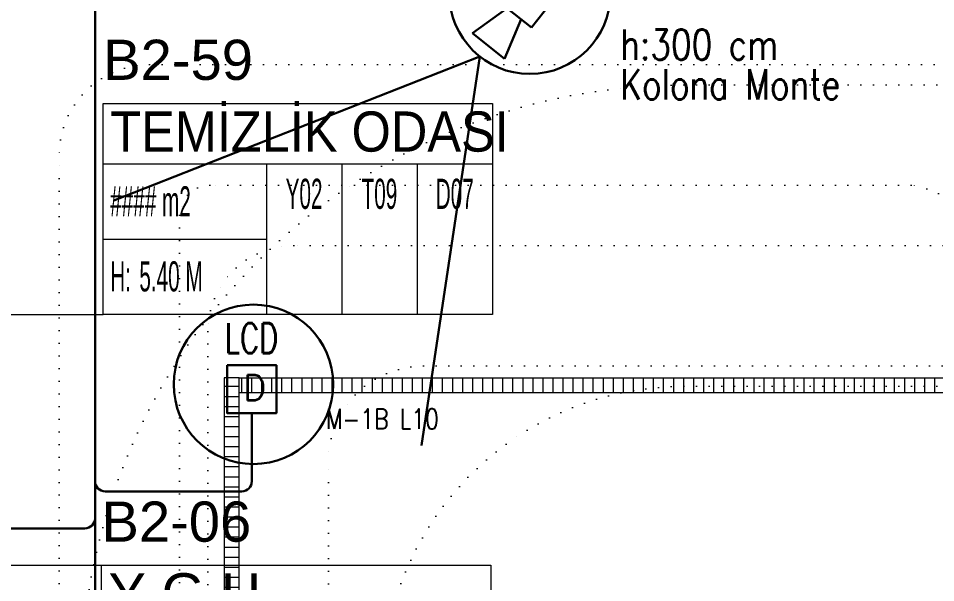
# Model space of a CAD drawing. Header units: metres. Extents: x -13621 to 152406, y -16073 to 22221.
# Drawn here: x 1038 to 1951, y 6485 to 7046 of the extents above; entities that cross this region are included whole.
import ezdxf
from ezdxf.enums import TextEntityAlignment as Align

# ---------------------------------------------------------------- set-up
doc = ezdxf.new("R2010")
doc.units = ezdxf.units.M
doc.header["$LTSCALE"] = 100
doc.header["$MEASUREMENT"] = 0
doc.linetypes.add('DOT2', pattern=[0.125, 0, -0.125])
doc.layers.get('0').update_dxf_attribs({"color": 9, "lineweight": 9})
for name, color, linetype, lineweight in [('06D', 9, 'Continuous', 9), ('21_mahal200', 9, 'Continuous', 9), ('Data  Tavan', 170, 'Continuous', 30), ('E-DAHİLİ DOME KAMERA', 7, 'Continuous', 30), ('E-DAHİLİ KAMERA', 7, 'Continuous', 30), ('E-DATA LCD EKRAN', 7, 'Continuous', 30), ('E-DATA PRİZİ (RJ45)', 7, 'Continuous', 30), ('E-YAZI', 7, 'Continuous', 30)]:
    doc.layers.add(name, color=color, linetype=linetype, lineweight=lineweight)
doc.styles.add('Arial', font='arial.ttf', dxfattribs={"height": 2.5})
doc.styles.add('E-YAZI', font='txttw.shx')
doc.styles.add('MuuM_TEXT-STANDART', font='ARIALN.TTF')
doc.dimstyles.new('MuuM_DIM200', dxfattribs={"dimscale": 20, "dimtxt": 2, "dimasz": 1, "dimexe": 1, "dimexo": 1, "dimgap": 1, "dimtad": 1, "dimdec": 1, "dimrnd": 0.5, "dimdsep": 46, "dimtxsty": 'MuuM_TEXT-STANDART', "dimblk": 'ARCHTICK', "dimcen": 0, "dimdle": 0.15, "dimclrd": 256, "dimclre": 256, "dimclrt": 256, "dimadec": 0, "dimazin": 0, "dimtfac": 5, "dimtdec": 1, "dimtix": 1, "dimtmove": 2, "dimatfit": 3, "dimldrblk": 'DOT', "dimfxl": 3, "dimfxlon": 1, "dimtolj": 1, "dimlwd": -1, "dimlwe": -1, "dimarcsym": 0})

# ---------------------------------------------------------------- blocks, each defined once
blk = doc.blocks.new('E-DATA LCD EKRAN')
at = {"layer": 'E-DATA PRİZİ (RJ45)', "color": 1}
blk.add_line((0, 0), (0, 41.99), dxfattribs=at)
blk.add_lwpolyline([(-24.58, 89.56), (24.58, 89.56), (24.58, 41.99), (-24.58, 41.99)], close=True, dxfattribs=at)
blk.add_circle((1.61, 70.65), 79.36, dxfattribs=at)
at = {"layer": 'E-DATA PRİZİ (RJ45)', "color": 1, "style": 'E-YAZI'}
blk.add_text('D', height=25.6, dxfattribs=at).set_placement((-8.79, 54.59))
at = {"layer": 'E-YAZI', "color": 1, "style": 'E-YAZI', "width": 0.7}
blk.add_text('LCD', height=30, dxfattribs=at).set_placement((-26.97, 101.57))
blk = doc.blocks.new('100_DAHİLİ DOME KAMERA')
at = {"layer": 'E-DAHİLİ DOME KAMERA', "color": 4}
for p, q in [((-1.936, 0.715), (-1.936, -0.689)), ((0.82, 0.715), (-1.936, 0.715)), ((0.82, -0.689), (0.82, 0.715)), ((0.82, 0.294), (2.131, 0.668)), ((2.131, 0.668), (2.131, -0.643)), ((0.82, -0.268), (2.131, -0.643)), ((-1.936, -0.689), (0.82, -0.689))]:
    blk.add_line(p, q, dxfattribs=at)
at = {"layer": 'E-DAHİLİ DOME KAMERA', "color": 4, "linetype": 'Continuous'}
blk.add_circle((0, 0), 2.566, dxfattribs=at)
at = {"layer": 'E-DAHİLİ KAMERA', "color": 4}
for q in [(13.416, 6.264), (13.416, -6.264)]:
    blk.add_line((2.566, 0), q, dxfattribs=at)
blk = doc.blocks.new('p-ızgara')
at = {"layer": '06D'}
h = blk.add_hatch(dxfattribs=at)
h.set_pattern_fill('_USER', color=252, scale=10, angle=180, style=0, pattern_type=0)
h.set_pattern_definition([(180, (-36.287, -8630), (-1e-15, -10), [])])
h.paths.add_polyline_path([(1242.5, -1941.62), (1242.5, -3444.03), (1257.5, -3444.03), (1257.5, -1941.62)])
h = blk.add_hatch(dxfattribs=at)
h.set_pattern_fill('_USER', color=252, scale=10, angle=90, style=0, pattern_type=0)
h.set_pattern_definition([(90, (-7e-12, -8630), (-10, 6e-16), [])])
h.paths.add_polyline_path([(1257.5, -1941.62), (3342.5, -1941.62), (3342.5, -1956.62), (1257.5, -1956.62)])
for points in [[(1242.5, -1941.62), (1242.5, -3444.03), (1257.5, -3444.03), (1257.5, -1941.62)], [(1257.5, -1941.62), (3342.5, -1941.62), (3342.5, -1956.62), (1257.5, -1956.62)]]:
    blk.add_lwpolyline(points, close=True, dxfattribs=at)
blk = doc.blocks.new('_ArchTick')
at = {"color": 0, "linetype": 'ByBlock', "const_width": 0.15}
blk.add_lwpolyline([(-0.5, -0.5), (0.5, 0.5)], dxfattribs=at)
blk = doc.blocks.new('_Dot')
at = {"color": 0, "linetype": 'ByBlock', "lineweight": -2}
blk.add_line((-0.5, 0), (-1, 0), dxfattribs=at)
at = {"color": 0, "linetype": 'ByBlock', "const_width": 0.5}
blk.add_lwpolyline([(-0.25, 0, 1), (0.25, 0, 1)], format="xyb", close=True, dxfattribs=at)
blk = doc.blocks.new('0_roomno2')
blk.add_lwpolyline([(19.375, -10.5), (0, -10.5), (0, 0), (19.375, 0)], close=True)
for points in [[(0, -3), (19.375, -3)], [(8.125, -3), (8.125, -10.5)], [(11.875, -3), (11.875, -10.5)], [(15.625, -3), (15.625, -10.5)], [(0, -6.75), (8.125, -6.75)]]:
    blk.add_lwpolyline(points)
at = {"style": 'MuuM_TEXT-STANDART', "width": 0.6}
blk.add_text('H:', height=1.5, dxfattribs=at).set_placement((0.35, -8.608), align=Align.MIDDLE_LEFT)
at = {"style": 'Arial'}
blk.add_attdef('ODANO', (0, 1.17), '', height=2, dxfattribs=at)
blk.add_attdef('MEKANADI', text='', height=2, dxfattribs=at).set_placement((0.35, -3), align=Align.BOTTOM_LEFT)
at = {"style": 'MuuM_TEXT-STANDART', "width": 0.6}
for tag, p in [('M2', (0.35, -4.875)), ('TEMIZTAVANYUKSEKLIGI', (1.8, -8.608))]:
    blk.add_attdef(tag, text='', height=1.5, dxfattribs=at).set_placement(p, align=Align.MIDDLE_LEFT)
for tag, p in [('YER01', (10, -4.5)), ('TAVAN01', (13.75, -4.5)), ('DUVAR01', (17.5, -4.5)), ('YER02', (10, -6.75)), ('TAVAN02', (13.75, -6.75)), ('DUVAR02', (17.5, -6.75)), ('YER03', (10, -9)), ('TAVAN03', (13.75, -9)), ('DUVAR03', (17.5, -9))]:
    blk.add_attdef(tag, text='', height=1.5, dxfattribs=at).set_placement(p, align=Align.MIDDLE_CENTER)
blk = doc.blocks.new('2.bod.Mimari')
at = {"layer": '06D', "linetype": 'DOT2'}
for points in [[(2897.84, -1210.88), (3060.69, -1373.73), (3060.69, -1715.29, -0.414214), (2966.19, -1809.79), (1311.79, -1809.79, 0.414214), (1226.29, -1895.29), (1226.29, -3734.29), (1346.29, -3734.29), (1346.29, -2024.29, -0.414214), (1440.79, -1929.79), (3095.19, -1929.79, 0.414214), (3180.69, -1844.29), (3180.69, -1332.19), (2978.61, -1130.11)], [(402.38, -2372, 0.414214), (372.38, -2402), (372.38, -3732.3), (252.38, -3732.3), (252.38, -2342, -0.414214), (342.38, -2252), (1048.17, -2252, 0.414214), (1078.17, -2222), (1078.17, -1719.8, -0.414214), (1168.17, -1629.8), (2743.84, -1629.8, 0.414214), (2773.84, -1599.8), (2773.84, -1315.34)], [(1100, -4330, 0.163259), (1100, -4330), (1100, -2250, -0.414214), (1700, -1650), (2900, -1650, -0.414214), (3500, -2250), (3500, -4330), (3500, -4330)], [(1926.54, -1749.8), (1228.17, -1749.8, 0.414214), (1198.17, -1779.8), (1198.17, -2282, -0.414214), (1108.17, -2372), (402.38, -2372)], [(2004.39, -1838.97, 0.375105), (1926.54, -1749.8)], [(1400, -4180), (1400, -4180, 0.375038), (1400, -4180), (1400, -2250, -0.414214), (1700, -1950), (2900, -1950, -0.414214), (3200, -2250), (3200, -4330, -0.414214), (3200, -4330), (3200, -4330)]]:
    blk.add_lwpolyline(points, format="xyb", dxfattribs=at)
at = {"layer": '06D'}
blk.add_blockref('p-ızgara', (0, 0), dxfattribs=at)
at = {"layer": '21_mahal200'}
ref = blk.add_blockref('0_roomno2', (1122.04, -1668.4), dxfattribs=dict(at, xscale=20, yscale=20, zscale=20))
ref.add_attrib('ODANO', 'B2-59', (1122.04, -1645), dxfattribs={"layer": '0', "height": 40, "style": 'Arial'})
ref.add_attrib('MEKANADI', 'TEMİZLİK ODASI', dxfattribs={"layer": '0', "height": 40, "style": 'Arial', "width": 0.9}).set_placement((1129.04, -1728.4), align=Align.BOTTOM_LEFT)
ref.add_attrib('M2', '#### m2', dxfattribs={"layer": '0', "height": 30, "style": 'MuuM_TEXT-STANDART', "width": 0.6}).set_placement((1129.04, -1765.9), align=Align.MIDDLE_LEFT)
ref.add_attrib('TEMIZTAVANYUKSEKLIGI', '5.40 M', dxfattribs={"layer": '0', "height": 30, "style": 'MuuM_TEXT-STANDART', "width": 0.6}).set_placement((1158.04, -1840.56), align=Align.MIDDLE_LEFT)
ref.add_attrib('YER01', 'Y02', dxfattribs={"layer": '0', "height": 30, "style": 'MuuM_TEXT-STANDART', "width": 0.6}).set_placement((1322.04, -1758.4), align=Align.MIDDLE_CENTER)
ref.add_attrib('TAVAN01', 'T09', dxfattribs={"layer": '0', "height": 30, "style": 'MuuM_TEXT-STANDART', "width": 0.6}).set_placement((1397.04, -1758.4), align=Align.MIDDLE_CENTER)
ref.add_attrib('DUVAR01', 'D07', dxfattribs={"layer": '0', "height": 30, "style": 'MuuM_TEXT-STANDART', "width": 0.6}).set_placement((1472.04, -1758.4), align=Align.MIDDLE_CENTER)
ref = blk.add_blockref('0_roomno2', (1120.33, -2128.09), dxfattribs=dict(at, xscale=20, yscale=20, zscale=20))
ref.add_attrib('ODANO', 'B2-06', (1120.33, -2104.69), dxfattribs={"layer": '0', "height": 40, "style": 'Arial'})
ref.add_attrib('MEKANADI', 'Y.G.H.', dxfattribs={"layer": '0', "height": 40, "style": 'Arial'}).set_placement((1127.33, -2188.09), align=Align.BOTTOM_LEFT)
ref.add_attrib('M2', '7.20 M2', dxfattribs={"layer": '0', "height": 30, "style": 'MuuM_TEXT-STANDART', "width": 0.6}).set_placement((1127.33, -2225.59), align=Align.MIDDLE_LEFT)
ref.add_attrib('TEMIZTAVANYUKSEKLIGI', '2.40 M', dxfattribs={"layer": '0', "height": 30, "style": 'MuuM_TEXT-STANDART', "width": 0.6}).set_placement((1156.33, -2300.25), align=Align.MIDDLE_LEFT)
ref.add_attrib('YER01', 'Y02', dxfattribs={"layer": '0', "height": 30, "style": 'MuuM_TEXT-STANDART', "width": 0.6}).set_placement((1320.33, -2218.09), align=Align.MIDDLE_CENTER)
ref.add_attrib('TAVAN01', 'T08', dxfattribs={"layer": '0', "height": 30, "style": 'MuuM_TEXT-STANDART', "width": 0.6}).set_placement((1395.33, -2218.09), align=Align.MIDDLE_CENTER)
ref.add_attrib('DUVAR01', 'D07', dxfattribs={"layer": '0', "height": 30, "style": 'MuuM_TEXT-STANDART', "width": 0.6}).set_placement((1470.33, -2218.09), align=Align.MIDDLE_CENTER)
ref.add_attrib('TAVAN02', 'T09', dxfattribs={"layer": '0', "height": 30, "style": 'MuuM_TEXT-STANDART', "width": 0.6}).set_placement((1395.33, -2263.09), align=Align.MIDDLE_CENTER)
for points in [[(783.56, -1878.4), (1122.04, -1878.4)], [(783.56, -2128.09), (1122.04, -2128.09)]]:
    blk.add_leader(points, dimstyle='MuuM_DIM200', override={"dimasz": 1, "dimfxl": 10}, dxfattribs=at)

msp = doc.modelspace()

# ---------------------------------------------------------------- linework, layer by layer
at = {"layer": 'Data  Tavan'}
for p, q in [((1113.9, 7120.9), (1113.9, 4786.7)), ((1113.9, 6606.79), (1113.9, 6548.57)), ((1270, 6611.33), (1270, 6585.41)), ((1260, 6575.41), (1123.9, 6575.41)), ((581.7, 6538.57), (1103.9, 6538.57))]:
    msp.add_line(p, q, dxfattribs=at)
for centre, start, end in [((1123.9, 6585.41), 180, 270), ((1260, 6585.41), 270, 0), ((1103.9, 6548.57), 270, 0)]:
    msp.add_arc(centre, 10, start, end, dxfattribs=at)

# ---------------------------------------------------------------- block references
msp.add_blockref('2.bod.Mimari', (0, 8630))
at = {"layer": 'E-DAHİLİ DOME KAMERA', "xscale": 31.24999999834263, "yscale": 31.24999999834263, "zscale": 31.24999999834263, "rotation": 231.5079728186607}
msp.add_blockref('100_DAHİLİ DOME KAMERA', (1546.81, 7071.1), dxfattribs=at)
at = {"layer": 'E-DATA LCD EKRAN', "color": 1}
msp.add_blockref('E-DATA LCD EKRAN', (1270, 6611.33), dxfattribs=at)

# ---------------------------------------------------------------- texts
at = {"layer": 'E-YAZI', "color": 30, "style": 'E-YAZI', "width": 0.8}
for s, p in [('h:300 cm', (1636.87, 7005.13)), ('Kolona Monte', (1636.87, 6965.53))]:
    msp.add_text(s, height=30, dxfattribs=at).set_placement(p)
at = {"layer": 'E-YAZI', "color": 6, "style": 'E-YAZI', "width": 0.8}
msp.add_text('M-1B L10', height=20, dxfattribs=at).set_placement((1343.76, 6637.53))

doc.saveas('drawing.dxf')
